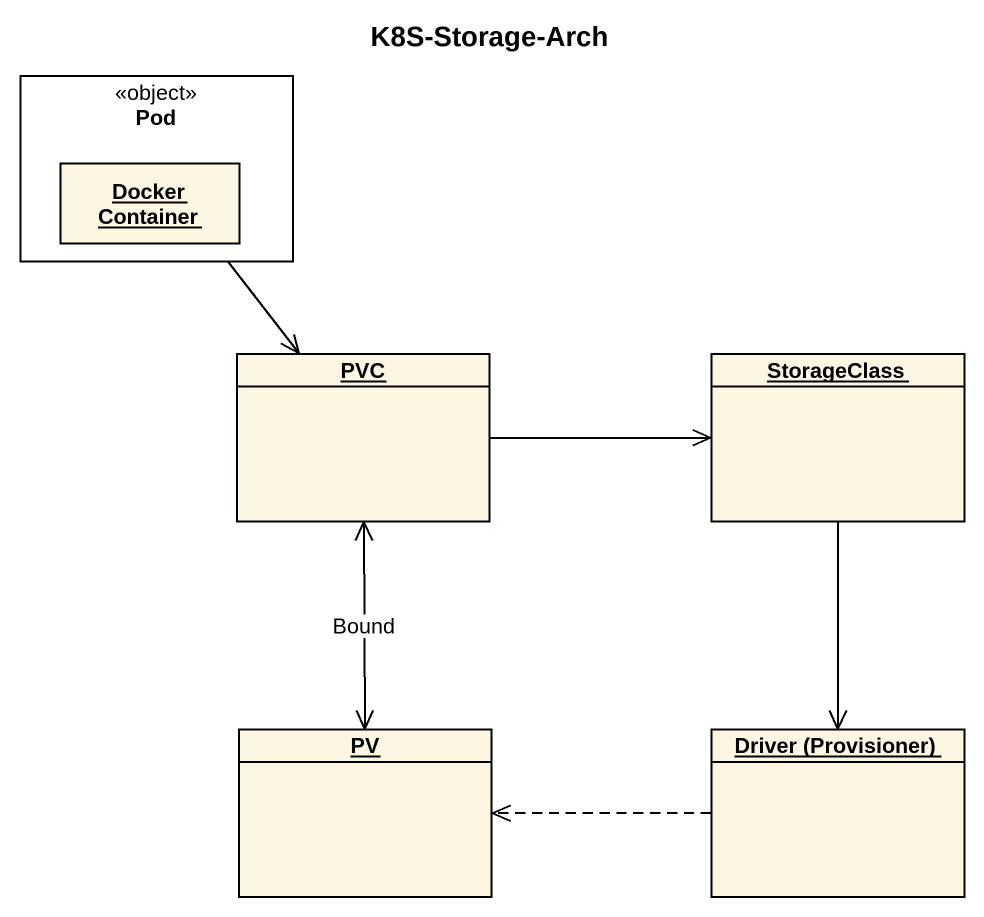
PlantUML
@startuml
title K8S-Storage-Arch
hide circle
hide empty members
rectangle Pod <<object>> {
  object "Docker Container" as Docker_Container
}
object PVC
object StorageClass
object PV
object "Driver (Provisioner)" as Driver_Provisioner
Pod --> PVC
PVC -right-> StorageClass
PVC <--> PV : Bound
StorageClass --> Driver_Provisioner
Driver_Provisioner .left.> PV
@enduml
